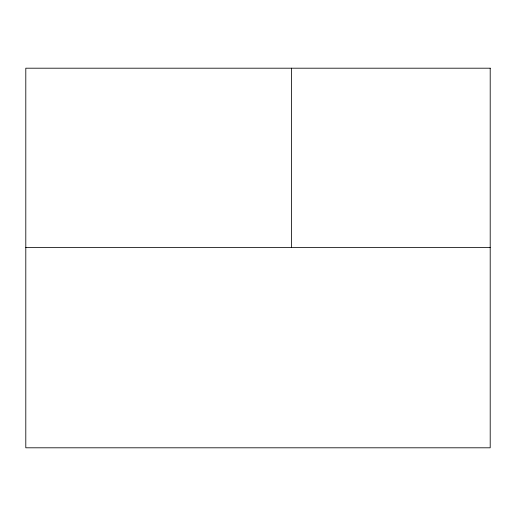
<?xml version="1.0" encoding="UTF-8"?>
<svg xmlns="http://www.w3.org/2000/svg" width="516" height="516" viewBox="0 0 516 516"><rect width="100%" height="100%" fill="white"/><g stroke="black" fill="none" stroke-linecap="round" stroke-linejoin="round"><path stroke-width="0.77" d="M25.8 247.403L490.2 247.403M291.585 68.196L291.585 247.403M490.2 68.196L25.8 68.196L25.8 447.804L490.2 447.804L490.2 68.196"/></g></svg>
